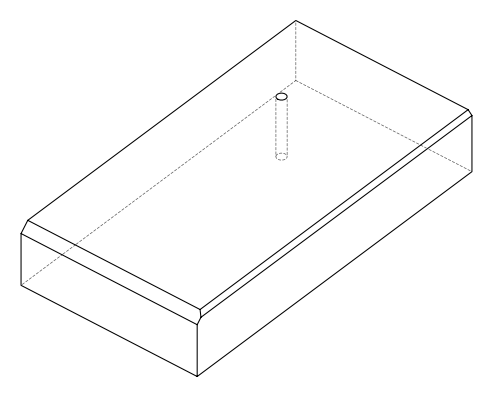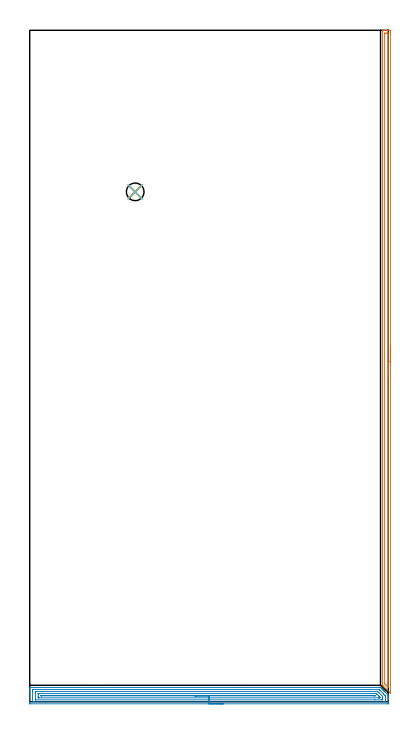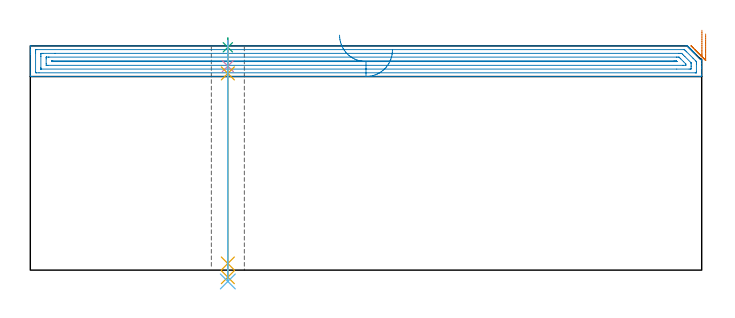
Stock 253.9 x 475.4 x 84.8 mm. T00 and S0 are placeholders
(PLAN: 6 operations, 4 tool changes, 18.8 min)
(1 AREA_MILL | FG_CHAMFER_SURFACE | UGT0205_001 | 7.67 min | 7150 mm3)
(2 AREA_MILL_1 | FG_CHAMFER_SURFACE_1 | UGT0205_001 | 10.27 min | 16972 mm3)
(3 SPOT_DRILL | STEP1HOLE | NXT0321_9005460120000 | 0.03 min | 1 mm3)
(4 DRILL_BLIND_HOLE_INTO_CENTER | STEP1HOLE | NXT0301_022 | 0.04 min | 140 mm3)
(5 GUN_DRILL_THROUGH_HOLE | STEP1HOLE | UGT0307_001 | 0.41 min | 1503 mm3)
(6 SPADE_DRILL_TO_ENLARGE_THROUGH_HOLE | STEP1HOLE | UGT0306_003 | 0.37 min | 8715 mm3)
(TOOL UGT0205_001 | Chamfer Mill 20 x 3 x 45 deg. | D20 FL50 Z2)
(TOOL NXT0321_9005460120000 | NC Spot Drill, 142deg, 12mm, Carbide, Uncoated | D12 PA142 FL30 Z2)
(TOOL NXT0301_022 | Carbide Drill 5.1mm [860.1-0510-015A1-MM 2214] | D5.1 PA140 FL28 Z2)
(TOOL UGT0307_001 | Gun Drill 5 mm | D5 PA130 FL24 Z1)
(TOOL UGT0306_003 | Spade Drill 12.5mm | D12.5 PA132 FL10 Z2)
(OP 1 AREA_MILL)
G17 G21 G94 G90
T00 M6
G54
G17 G0 G90 X255.4 Y250.75 S1061 M3
G43 Z94.8 H0
Z89.3
G94 G1 Y250.712 Z88.428 F250.
Y250.598 Z87.563
Y250.409 Z86.712
Y250.147 Z85.88
Y249.813 Z85.074
Y249.41 Z84.3
Y248.942 Z83.564
Y248.41 Z82.872
Y247.821 Z82.229
Y247.178 Z81.64
Y246.486 Z81.108
Y245.75 Z80.64
Y244.976 Z80.237
Y244.17 Z79.903
Y243.338 Z79.641
Y242.486 Z79.452
Y241.622 Z79.338
Y240.75 Z79.3
Y6.628
X255.399 Y6.27 Z79.301
X255.398 Y6.227 Z79.302
X255.391 Y6.114 Z79.305
X255.312 Y6.19 Z79.386
X255.229 Y6.27 Z79.469
X250.039 Y11.461 Z84.661
X249.942 Y11.559 Z84.757
X249.907 Y11.599 Z84.793
X249.9 Y12.076 Z84.8
Y475.23
X249.903 Y475.391 Z84.788
X249.934 Y475.4 Z84.757
X250.305 Z84.394
X250.643 Z84.056
X251.319 Z83.376
X252.544 Z82.153
X253.094 Z81.601
X253.706 Z80.989
X253.981 Z80.714
X254.593 Z80.103
X254.868 Y475.397 Z79.828
X255.391 Y475.392 Z79.305
X255.394 Y475.313 Z79.303
X255.399 Y474.783 Z79.301
X255.4 Y474.248 Z79.3
Y240.75
X253.986 Z80.714
Y10.29
X253.981 Y9.981 Z80.719
X253.662 Y10.29 Z81.038
X252.206 Y11.743 Z82.494
X251.875 Y12.076 Z82.825
X251.319 Y12.643 Z83.381
X251.314 Y12.975 Z83.386
Y472.997
X251.319 Y473.39 Z83.381
X251.808 Y473.398 Z82.892
X253.094 Y473.4 Z81.606
X253.582 Y473.398 Z81.118
X253.981 Y473.39 Z80.719
X253.986 Y472.997 Z80.714
Y240.75
Y239.878 Z80.752
Y239.014 Z80.866
Y238.162 Z81.055
Y237.33 Z81.317
Y236.524 Z81.651
Y235.75 Z82.054
Y235.014 Z82.523
Y234.322 Z83.054
Y233.679 Z83.643
Y233.09 Z84.286
Y232.558 Z84.978
Y232.09 Z85.714
Y231.687 Z86.488
Y231.353 Z87.294
Y231.091 Z88.126
Y230.902 Z88.978
Y230.788 Z89.843
Y230.75 Z90.714
G0 Z94.8
M5
M2
(OP 2 AREA_MILL_1)
G17 G21 G94 G90
T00 M6
G54
G17 G0 G90 X136.95 Y-1.5 S1061 M3
G43 Z94.8 H0
Z83.2
G94 G1 X136.912 Z82.328 F250.
X136.798 Z81.464
X136.609 Z80.612
X136.347 Z79.78
X136.013 Z78.974
X135.61 Z78.2
X135.142 Z77.464
X134.61 Z76.772
X134.021 Z76.129
X133.378 Z75.54
X132.686 Z75.008
X131.95 Z74.54
X131.176 Z74.137
X130.37 Z73.803
X129.538 Z73.541
X128.687 Z73.352
X127.822 Z73.238
X126.95 Z73.2
X0.611
X0.212 Y-1.495 Z73.203
X0.01 Y-1.492 Z73.206
X0. Y-1.286 Z73.412
Y6.953 Z81.647
Y7.512 Z82.208
Y7.838 Z82.534
Y8.396 Z83.092
Y8.722 Z83.417
Y9.737 Z84.436
X0.008 Y10.082 Z84.773
X0.01 Y10.097 Z84.788
X0.165 Y10.1 Z84.8
X247.932
X248.395 Z84.781
X248.441 Y10.061 Z84.756
X248.452 Y10.049 Z84.747
X248.825 Y9.676 Z84.374
X248.895 Y9.607 Z84.303
X248.962 Y9.539 Z84.238
X249.122 Y9.378 Z84.077
X249.19 Y9.312 Z84.008
X249.254 Y9.247 Z83.946
X249.42 Y9.081 Z83.78
X249.485 Y9.017 Z83.714
X249.546 Y8.955 Z83.654
X249.718 Y8.783 Z83.482
X249.779 Y8.722 Z83.419
X249.838 Y8.663 Z83.362
X250.015 Y8.485 Z83.184
X250.074 Y8.427 Z83.124
X250.13 Y8.371 Z83.069
X250.313 Y8.188 Z82.887
X250.369 Y8.133 Z82.829
X250.422 Y8.078 Z82.777
X250.61 Y7.89 Z82.589
X250.664 Y7.838 Z82.535
X250.714 Y7.786 Z82.485
X250.908 Y7.592 Z82.291
X250.958 Y7.543 Z82.24
X251.006 Y7.494 Z82.193
X251.206 Y7.295 Z81.994
X251.253 Y7.248 Z81.945
X251.298 Y7.202 Z81.901
X251.503 Y6.997 Z81.696
X251.548 Y6.953 Z81.651
X253.587 Y4.914 Z79.613
X253.759 Y4.742 Z79.439
X253.884 Y4.614 Z79.312
X253.898 Y4.593 Z79.291
X253.9 Y4.521 Z79.22
Y4.509 Z79.208
Y3.416 Z78.11
Y2.205 Z76.902
Y1.647 Z76.341
Y-0.728 Z73.969
X253.897 Y-1.007 Z73.69
X253.891 Y-1.491 Z73.205
X253.781 Y-1.494 Z73.203
X253.289 Y-1.5 Z73.2
X126.95
Y-0.086 Z74.614
X3.29
X2.397 Y-0.085 Z74.615
X2.358 Y-0.084 Z74.616
X2.01 Y-0.069 Z74.631
X2.007 Y0.035 Z74.735
X2.001 Y0.269 Z74.969
X2. Y7.346 Z82.046
Y7.838 Z82.538
X2.001 Y8.23 Z82.93
X2.008 Y8.624 Z83.324
X2.01 Y8.672 Z83.372
X2.026 Y8.679 Z83.379
X2.076 Y8.682 Z83.382
X2.183 Y8.684 Z83.384
X2.397 Y8.686 Z83.386
X2.434
X247.076 Y8.685 Z83.385
X247.289 Y8.681 Z83.381
X247.34 Y8.679 Z83.379
X247.374 Y8.665 Z83.365
X247.446 Y8.596 Z83.296
X247.643 Y8.404 Z83.104
X247.932 Y8.118 Z82.818
X248.213 Y7.838 Z82.538
X250.61 Y5.44 Z80.14
X251.503 Y4.547 Z79.247
X251.748 Y4.3 Z79.
X251.827 Y4.216 Z78.916
X251.887 Y4.152 Z78.852
X251.89 Y4.103 Z78.803
X251.898 Y3.909 Z78.609
X251.899 Y3.416 Z78.116
X251.9 Y3.023 Z77.723
X251.899 Y0.37 Z75.07
X251.892 Y-0.024 Z74.676
X251.89 Y-0.072 Z74.628
X251.874 Y-0.079 Z74.621
X251.824 Y-0.082 Z74.618
X251.717 Y-0.084 Z74.616
X251.503 Y-0.086 Z74.614
X251.466
X126.95
Y1.328 Z76.028
X4.075 Y1.329 Z76.029
X4.037 Y1.33 Z76.03
X4.016 Y1.332 Z76.032
X4.012 Y1.334 Z76.034
X4.008 Y1.346 Z76.046
X4.003 Y1.466 Z76.166
X4.001 Y1.647 Z76.347
X4. Y1.827 Z76.527
Y6.069 Z80.769
Y6.249 Z80.949
X4.006 Y6.953 Z81.653
X4.009 Y7.125 Z81.825
X4.031 Y7.265 Z81.965
X4.183 Y7.266 Z81.966
X4.755 Y7.27 Z81.97
X9.377 Y7.271 Z81.971
X245.253
X245.826
X246.146 Y7.267 Z81.967
X246.252 Y7.264 Z81.964
X246.33 Y7.259 Z81.959
X246.392 Y7.2 Z81.9
X246.645 Y6.953 Z81.653
X247.039 Y6.562 Z81.262
X247.532 Y6.069 Z80.769
X249.718 Y3.882 Z78.582
X249.83 Y3.763 Z78.463
X249.884 Y3.705 Z78.405
X249.89 Y3.596 Z78.296
X249.896 Y3.416 Z78.116
X249.899 Y3.235 Z77.935
X249.9 Y2.531 Z77.231
Y2.351 Z77.051
X249.895 Y1.647 Z76.347
X249.891 Y1.474 Z76.174
X249.869 Y1.335 Z76.035
X249.718 Y1.334 Z76.034
X249.145 Y1.329 Z76.029
X244.462 Y1.328 Z76.028
X126.95
Y2.743 Z77.443
X6.647
X6.11 Y2.745 Z77.445
X6.054 Y2.747 Z77.447
X6.021 Y2.749 Z77.449
X6.01 Y2.781 Z77.481
X6. Y3.416 Z78.116
Y5.184 Z79.884
X6.004 Y5.611 Z80.311
X6.008 Y5.824 Z80.524
X6.01 Y5.846 Z80.546
X6.028 Y5.85 Z80.55
X6.085 Y5.854 Z80.554
X6.183 Y5.856 Z80.556
X6.861 Y5.857 Z80.557
X7.075
X244.36
X244.575 Y5.856 Z80.556
X245.253 Y5.85 Z80.55
X245.293 Y5.847 Z80.547
X245.338 Y5.805 Z80.505
X245.431 Y5.717 Z80.417
X245.611 Y5.539 Z80.239
X245.967 Y5.184 Z79.884
X247.039 Y4.112 Z78.812
X247.732 Y3.416 Z78.116
X247.829 Y3.315 Z78.015
X247.885 Y3.254 Z77.954
X247.89 Y3.202 Z77.902
X247.893 Y2.989 Z77.689
X247.892 Y2.776 Z77.476
X247.89 Y2.754 Z77.454
X247.873 Y2.749 Z77.449
X247.815 Y2.746 Z77.446
X247.717 Y2.744 Z77.444
X247.039 Y2.743 Z77.443
X246.825
X126.95
Y4.157 Z78.857
X8.502 Y4.158 Z78.858
X8.213 Y4.161 Z78.861
X8.024 Y4.164 Z78.864
X8.009 Y4.171 Z78.871
X8.006 Y4.182 Z78.882
X8.003 Y4.209 Z78.909
X8.001 Y4.3 Z79.
X8.003 Y4.38 Z79.08
X8.006 Y4.419 Z79.119
X8.009 Y4.433 Z79.133
X8.07 Y4.436 Z79.136
X8.358 Y4.441 Z79.141
X8.503 Y4.443 Z79.143
X243.468
X244.221 Y4.438 Z79.138
X244.247 Y4.436 Z79.136
X244.313 Y4.381 Z79.081
X244.36 Y4.34 Z79.04
X244.401 Y4.3 Z79.
X244.441 Y4.258 Z78.958
X244.514 Y4.176 Z78.876
X244.524 Y4.161 Z78.861
Y4.16 Z78.86
X244.504 Y4.158 Z78.858
X244.36 Y4.157 Z78.857
X243.612
X126.95
X126.078 Z78.895
X125.214 Z79.009
X124.362 Z79.198
X123.53 Z79.46
X122.724 Z79.794
X121.95 Z80.197
X121.214 Z80.665
X120.522 Z81.196
X119.879 Z81.786
X119.29 Z82.429
X118.759 Z83.121
X118.29 Z83.857
X117.887 Z84.631
X117.553 Z85.437
X117.291 Z86.269
X117.102 Z87.12
X116.988 Z87.985
X116.95 Z88.857
G0 Z94.8
M5
M2
(OP 3 SPOT_DRILL)
G17 G21 G94 G90
T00 M6
G54
G17 G0 G90 X74.7 Y361. S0 M3
G43 Z94.8 H0
G94 G81 G98 Z84.262 F250. R87.8
G80
M5
M2
(OP 4 DRILL_BLIND_HOLE_INTO_CENTER)
G17 G21 G94 G90
T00 M6
G54
G17 G0 G90 X74.7 Y361. S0 M3
G43 Z94.8 H1
G94 G81 G98 Z77.15 F250. R86.8
G80
M5
M2
(OP 5 GUN_DRILL_THROUGH_HOLE)
G17 G21 G94 G90
T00 M6
G54
G17 G0 G90 X74.7 Y361. M8
G43 Z94.8 H0
Z84.622
S716 M3
G94 G1 Z74.394 F125. M26
G4 X.084
Z2.5 F250.
G4 X.084
Z-2.666 F125.
G4 X.084
M5
M9
G0 Z84.622
Z94.8
M2
(OP 6 SPADE_DRILL_TO_ENLARGE_THROUGH_HOLE)
G17 G21 G94 G90
T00 M6
G54
G17 G0 G90 X74.7 Y361. S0 M3
G43 Z94.8 H0
G94 G73 G98 Z-4.283 F250. Q11.135 R86.8
G80
M5
M2
